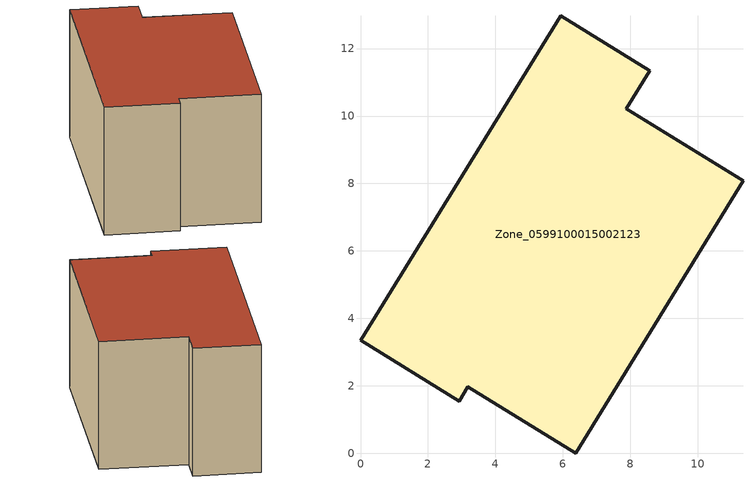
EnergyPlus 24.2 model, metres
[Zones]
Zone_0599100015002123
 floor ground (C_G): 0,3.35 5.93,12.97 8.58,11.34 7.88,10.22 11.34,8.08 6.38,0 3.18,1.97 2.92,1.55 z1.73
 wall outside (C_F): 7.88,10.22 8.58,11.34 5.93,12.97 0,3.35 2.92,1.55 3.18,1.97 6.38,0 11.34,8.08 7.88,10.22 z1.73:7.95
 roof outside (C_R): 6.38,0 11.34,8.08 7.88,10.22 8.58,11.34 5.93,12.97 0,3.35 2.92,1.55 3.18,1.97 z7.95
[BUILDING]
Pand.0599100015002123: North Axis=0; Terrain=City; Loads Convergence Tolerance Value=0.04; Temperature Convergence Tolerance Value=0.4; Solar Distribution=FullExterior; Maximum Number of Warmup Days=25; Minimum Number of Warmup Days=1
[Site:Location]
Rotterdam.The.Hague.AP_ZH_NLD Design_Conditions: Latitude=51.96; Longitude=4.45; Time Zone=1; Elevation=-4.5
[SITE:GROUNDTEMPERATURE:BUILDINGSURFACE]
18, 18, 18, 18, 18, 18, 18, 18, 18, 18, 18, 18
[MATERIAL] Thermal Absorptance=0.9; Solar Absorptance=0.7; Visible Absorptance=0.7
Name | Roughness | Thickness | Conductivity | Density | Specific Heat
G.TI.1992-2005 | MediumSmooth | 0.15 | 0.06 | 540 | 1210
F.TI.1992-2005 | Rough | 0.3 | 0.12 | 1920 | 840
R.TI.1992-2005 | MediumRough | 0.2 | 0.08 | 1500 | 1000
[CONSTRUCTION]
C_G: G.TI.1992-2005
C_F: F.TI.1992-2005
C_R: R.TI.1992-2005
[ZONE]
Zone_0599100015002123: Type=1; Multiplier=1; Ceiling Height=Autocalculate; Volume=Autocalculate; Floor Area=autocalculate; Part of Total Floor Area=Yes
[ZONEINFILTRATION:DESIGNFLOWRATE]
Infil_Zone_0599100015002123: Zone or ZoneList or Space or SpaceList=Zone_0599100015002123; Schedule=AlwaysOn; Design Flow Rate Calculation Method=Flow/Area; Flow Rate per Floor Area=0.0015; Constant Term Coefficient=1; Temperature Term Coefficient=0; Velocity Term Coefficient=0; Velocity Squared Term Coefficient=0
[HVACTEMPLATE:ZONE:IDEALLOADSAIRSYSTEM]
Zone_0599100015002123: Maximum Heating Supply Air Temperature=50; Minimum Cooling Supply Air Temperature=13; Maximum Heating Supply Air Humidity Ratio=0.0156; Minimum Cooling Supply Air Humidity Ratio=0.0077; Heating Limit=NoLimit; Cooling Limit=NoLimit; Dehumidification Control Type=ConstantSensibleHeatRatio; Cooling Sensible Heat Ratio=0.7; Dehumidification Setpoint=60; Humidification Control Type=None; Humidification Setpoint=30; Outdoor Air Method=None; Outdoor Air Flow Rate per Person=0.00944; Outdoor Air Flow Rate per Zone Floor Area=0; Outdoor Air Flow Rate per Zone=0; Demand Controlled Ventilation Type=None; Outdoor Air Economizer Type=NoEconomizer; Heat Recovery Type=None; Sensible Heat Recovery Effectiveness=0.7; Latent Heat Recovery Effectiveness=0.65
[ZONECONTROL:THERMOSTAT]
ThermostatControl_Zone_0599100015002123: Zone or ZoneList=Zone_0599100015002123; Control Type Schedule=DualSetpointControlType; Control 1=Thermostat_Zone_0599100015002123; Temperature Difference Between Cutout And Setpoint=0
[THERMOSTATSETPOINT:DUALSETPOINT]
Thermostat_Zone_0599100015002123: Heating Setpoint Temperature Schedule=HeatingSetpoint_Zone_0599100015002123; Cooling Setpoint Temperature Schedule=CoolingSetpoint_Zone_0599100015002123
[SCHEDULE:COMPACT]
HeatingSetpoint_Zone_0599100015002123: Through: 12/31, For: AllDays, Until: 24:00, 21
CoolingSetpoint_Zone_0599100015002123: Through: 12/31, For: AllDays, Until: 24:00, 24
DualSetpointControlType: Through: 12/31, For: AllDays, Until: 24:00, 4
AlwaysOn: Through: 12/31, For: AllDays, Until: 24:00, 1
